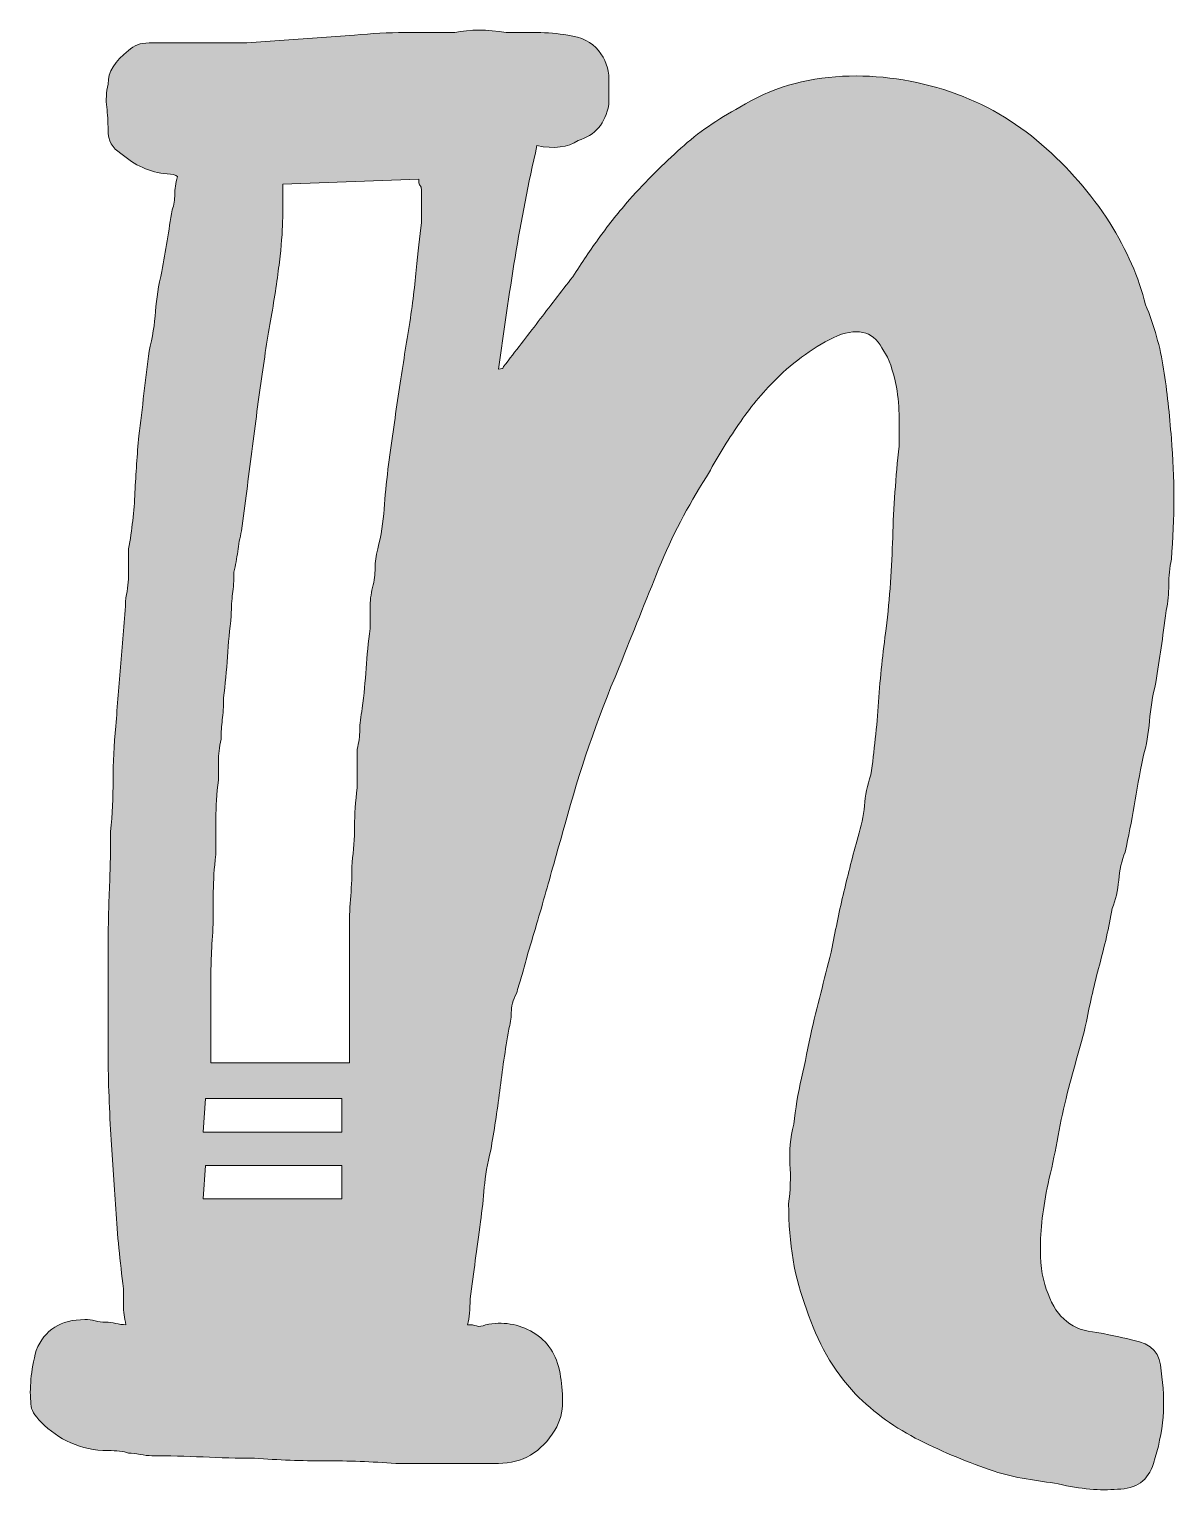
# Model space of a CAD drawing. Header units: inches. Extents: x 177 to 903, y -938 to -141.
# Drawn here: x 737.5 to 805.6, y -588.1 to -501.2 of the extents above; entities that cross this region are included whole.
import ezdxf

# ---------------------------------------------------------------- set-up
doc = ezdxf.new("R2010")
doc.units = ezdxf.units.IN
doc.header["$MEASUREMENT"] = 0
doc.layers.add('Layer 1', color=7, linetype='Continuous')

# ---------------------------------------------------------------- blocks, each defined once
blk = doc.blocks.new('block 3')
at = {"layer": 'Layer 1', "true_color": 0xffffff}
h = blk.add_hatch(color=7, dxfattribs=at)
h.dxf.hatch_style = 2
edge = h.paths.add_edge_path()
edge.add_spline(control_points=[(742.142, -504.422), (742.142, -503.709), (742.548, -503.047), (743.363, -502.435), (743.668, -502.13), (744.074, -501.977), (744.585, -501.977), (744.585, -501.977), (750.392, -501.977), (750.392, -501.977), (750.392, -501.977), (756.812, -501.519), (756.812, -501.519), (757.827, -501.418), (758.822, -501.365), (759.791, -501.365), (760.758, -501.365), (761.751, -501.365), (762.77, -501.365), (763.687, -501.163), (764.705, -501.163), (765.828, -501.365), (766.437, -501.365), (767.049, -501.365), (767.661, -501.365), (768.271, -501.365), (768.883, -501.418), (769.495, -501.519), (770.308, -501.622), (770.92, -501.926), (771.328, -502.435), (771.734, -502.946), (771.94, -503.506), (771.94, -504.115), (771.94, -504.115), (771.94, -505.644), (771.94, -505.644), (771.734, -506.767), (771.122, -507.477), (770.106, -507.784), (769.495, -508.192), (768.677, -508.295), (767.661, -508.089), (767.15, -510.331), (766.717, -512.547), (766.362, -514.736), (766.004, -516.929), (765.674, -519.145), (765.369, -521.384), (765.571, -521.384), (765.674, -521.334), (765.674, -521.231), (766.385, -520.314), (767.073, -519.424), (767.737, -518.556), (768.399, -517.692), (769.087, -516.8), (769.8, -515.884), (770.308, -515.068), (770.844, -514.277), (771.404, -513.514), (771.963, -512.751), (772.55, -512.013), (773.162, -511.298), (774.179, -510.179), (775.199, -509.159), (776.219, -508.243), (777.234, -507.326), (778.408, -506.51), (779.732, -505.797), (781.566, -504.677), (783.603, -504.067), (785.845, -503.964), (787.985, -503.863), (790.123, -504.168), (792.264, -504.881), (794.301, -505.593), (796.107, -506.638), (797.688, -508.014), (799.268, -509.389), (800.615, -510.942), (801.738, -512.673), (802.756, -514.305), (803.469, -515.936), (803.877, -517.564), (804.385, -518.785), (804.743, -520.061), (804.947, -521.384), (805.151, -522.709), (805.302, -524.084), (805.405, -525.509), (805.609, -527.854), (805.609, -530.247), (805.405, -532.692), (805.302, -533.203), (805.254, -533.712), (805.254, -534.22), (805.254, -534.731), (805.201, -535.24), (805.1, -535.749), (804.997, -536.565), (804.894, -537.303), (804.795, -537.965), (804.692, -538.627), (804.589, -539.315), (804.488, -540.028), (804.282, -540.844), (804.156, -541.609), (804.108, -542.32), (804.053, -543.033), (803.927, -543.747), (803.725, -544.458), (803.519, -545.478), (803.342, -546.445), (803.189, -547.362), (803.037, -548.279), (802.859, -549.195), (802.655, -550.112), (802.449, -550.625), (802.323, -551.182), (802.272, -551.794), (802.22, -552.406), (802.094, -552.967), (801.892, -553.474), (801.686, -554.597), (801.433, -555.717), (801.126, -556.836), (800.821, -557.959), (800.565, -559.08), (800.363, -560.198), (800.157, -561.016), (799.955, -561.779), (799.751, -562.49), (799.545, -563.205), (799.343, -563.968), (799.139, -564.784), (798.935, -565.6), (798.759, -566.441), (798.605, -567.305), (798.452, -568.171), (798.273, -569.012), (798.071, -569.826), (797.764, -571.254), (797.613, -572.576), (797.613, -573.8), (797.613, -574.818), (797.764, -575.682), (798.071, -576.397), (798.58, -577.822), (799.545, -578.586), (800.975, -578.689), (801.991, -578.893), (802.705, -579.044), (803.113, -579.147), (804.234, -579.351), (804.795, -579.961), (804.795, -580.981), (805.1, -582.816), (804.947, -584.649), (804.337, -586.483), (804.03, -587.501), (803.317, -588.012), (802.196, -588.012), (801.177, -588.111), (800.004, -588.012), (798.681, -587.705), (798.071, -587.602), (797.432, -587.501), (796.772, -587.4), (796.107, -587.297), (795.472, -587.143), (794.861, -586.941), (793.334, -586.43), (791.856, -585.819), (790.43, -585.108), (789.003, -584.393), (787.729, -583.476), (786.61, -582.358), (785.285, -580.928), (784.318, -579.248), (783.706, -577.314), (782.991, -575.48), (782.636, -573.394), (782.636, -571.048), (782.737, -570.234), (782.762, -569.443), (782.714, -568.68), (782.661, -567.915), (782.737, -567.128), (782.943, -566.311), (783.042, -565.394), (783.195, -564.477), (783.401, -563.56), (783.603, -562.644), (783.807, -561.676), (784.011, -560.657), (784.215, -559.843), (784.417, -559.029), (784.623, -558.211), (784.827, -557.398), (785.029, -556.584), (785.235, -555.768), (785.437, -554.647), (785.666, -553.552), (785.922, -552.482), (786.175, -551.411), (786.456, -550.318), (786.763, -549.195), (786.965, -548.585), (787.091, -547.974), (787.144, -547.362), (787.194, -546.752), (787.321, -546.14), (787.527, -545.528), (787.729, -544.103), (787.882, -542.652), (787.985, -541.174), (788.086, -539.698), (788.237, -538.247), (788.443, -536.817), (788.647, -534.984), (788.773, -533.177), (788.826, -531.393), (788.876, -529.611), (789.003, -527.801), (789.207, -525.968), (789.207, -525.459), (789.207, -524.9), (789.207, -524.288), (789.207, -523.676), (789.154, -523.064), (789.055, -522.454), (788.849, -521.437), (788.597, -520.722), (788.29, -520.314), (787.779, -519.195), (786.862, -518.888), (785.54, -519.397), (784.215, -520.009), (782.991, -520.875), (781.873, -521.996), (781.055, -522.812), (780.319, -523.703), (779.657, -524.67), (778.992, -525.64), (778.357, -526.683), (777.747, -527.801), (776.625, -529.536), (775.683, -531.344), (774.919, -533.228), (774.156, -535.114), (773.366, -537.074), (772.55, -539.111), (771.225, -542.269), (770.155, -545.375), (769.341, -548.432), (768.933, -549.86), (768.551, -551.209), (768.195, -552.482), (767.838, -553.756), (767.455, -555.055), (767.049, -556.378), (766.946, -556.786), (766.843, -557.168), (766.744, -557.524), (766.641, -557.883), (766.538, -558.211), (766.437, -558.518), (766.234, -558.926), (766.133, -559.309), (766.133, -559.664), (766.133, -560.022), (766.08, -560.352), (765.979, -560.657), (765.775, -561.88), (765.598, -563.102), (765.445, -564.324), (765.292, -565.547), (765.113, -566.72), (764.911, -567.839), (764.705, -568.657), (764.579, -569.393), (764.528, -570.055), (764.476, -570.72), (764.4, -571.407), (764.299, -572.118), (764.196, -572.936), (764.093, -573.699), (763.994, -574.41), (763.891, -575.125), (763.788, -575.886), (763.687, -576.702), (763.687, -577.314), (763.635, -577.822), (763.534, -578.23), (763.738, -578.23), (763.916, -578.254), (764.07, -578.308), (764.223, -578.357), (764.4, -578.331), (764.604, -578.23), (765.622, -578.024), (766.566, -578.178), (767.432, -578.689), (768.296, -579.198), (768.83, -580.011), (769.036, -581.134), (769.137, -581.643), (769.19, -582.204), (769.19, -582.816), (769.19, -583.426), (769.036, -583.985), (768.731, -584.496), (767.914, -585.819), (766.795, -586.483), (765.369, -586.483), (765.369, -586.483), (759.255, -586.483), (759.255, -586.483), (757.827, -586.38), (756.429, -586.33), (755.054, -586.33), (753.679, -586.33), (752.276, -586.277), (750.851, -586.176), (749.831, -586.176), (748.811, -586.151), (747.796, -586.1), (746.776, -586.048), (745.756, -586.025), (744.738, -586.025), (744.533, -586.025), (744.303, -585.997), (744.051, -585.947), (743.795, -585.894), (743.565, -585.871), (743.363, -585.871), (743.058, -585.768), (742.649, -585.718), (742.142, -585.718), (741.324, -585.718), (740.586, -585.566), (739.926, -585.259), (739.261, -584.954), (738.677, -584.547), (738.168, -584.038), (737.76, -583.63), (737.556, -583.274), (737.556, -582.967), (737.453, -582.051), (737.556, -580.981), (737.863, -579.759), (738.37, -578.537), (739.337, -577.925), (740.765, -577.925), (740.969, -577.925), (741.171, -577.949), (741.376, -578.001), (741.58, -578.052), (741.782, -578.079), (741.988, -578.079), (742.19, -578.079), (742.394, -578.102), (742.6, -578.155), (742.802, -578.205), (743.006, -578.23), (743.21, -578.23), (743.107, -577.822), (743.058, -577.44), (743.058, -577.084), (743.058, -576.727), (743.058, -576.397), (743.058, -576.092), (742.853, -574.462), (742.699, -572.881), (742.6, -571.355), (742.497, -569.826), (742.394, -568.247), (742.293, -566.617), (742.19, -564.885), (742.142, -563.154), (742.142, -561.422), (742.142, -559.689), (742.142, -557.959), (742.142, -556.226), (742.142, -555.003), (742.165, -553.781), (742.217, -552.557), (742.268, -551.336), (742.293, -550.112), (742.293, -548.89), (742.394, -547.873), (742.447, -546.853), (742.447, -545.833), (742.447, -544.817), (742.497, -543.747), (742.6, -542.625), (742.699, -541.403), (742.802, -540.156), (742.905, -538.882), (743.006, -537.608), (743.107, -536.31), (743.21, -534.984), (743.311, -534.475), (743.363, -533.991), (743.363, -533.533), (743.363, -533.075), (743.363, -532.593), (743.363, -532.08), (743.565, -530.961), (743.694, -529.841), (743.746, -528.72), (743.795, -527.599), (743.872, -526.479), (743.975, -525.358), (744.074, -524.542), (744.177, -523.703), (744.28, -522.835), (744.381, -521.971), (744.484, -521.132), (744.585, -520.314), (744.789, -519.5), (744.915, -518.71), (744.968, -517.946), (745.018, -517.181), (745.144, -516.394), (745.35, -515.577), (745.449, -514.965), (745.552, -514.355), (745.655, -513.743), (745.756, -513.131), (745.859, -512.522), (745.962, -511.91), (746.061, -511.605), (746.114, -511.298), (746.114, -510.993), (746.114, -510.686), (746.164, -510.331), (746.267, -509.923), (746.164, -509.822), (745.962, -509.769), (745.655, -509.769), (744.636, -509.67), (743.719, -509.262), (742.905, -508.548), (742.394, -508.243), (742.142, -507.784), (742.142, -507.173), (742.142, -506.664), (742.114, -506.205), (742.064, -505.797), (742.012, -505.391), (742.039, -504.933), (742.142, -504.422)], knot_values=[0, 0, 0, 0, 1, 1, 1, 2, 2, 2, 3, 3, 3, 4, 4, 4, 5, 5, 5, 6, 6, 6, 7, 7, 7, 8, 8, 8, 9, 9, 9, 10, 10, 10, 11, 11, 11, 12, 12, 12, 13, 13, 13, 14, 14, 14, 15, 15, 15, 16, 16, 16, 17, 17, 17, 18, 18, 18, 19, 19, 19, 20, 20, 20, 21, 21, 21, 22, 22, 22, 23, 23, 23, 24, 24, 24, 25, 25, 25, 26, 26, 26, 27, 27, 27, 28, 28, 28, 29, 29, 29, 30, 30, 30, 31, 31, 31, 32, 32, 32, 33, 33, 33, 34, 34, 34, 35, 35, 35, 36, 36, 36, 37, 37, 37, 38, 38, 38, 39, 39, 39, 40, 40, 40, 41, 41, 41, 42, 42, 42, 43, 43, 43, 44, 44, 44, 45, 45, 45, 46, 46, 46, 47, 47, 47, 48, 48, 48, 49, 49, 49, 50, 50, 50, 51, 51, 51, 52, 52, 52, 53, 53, 53, 54, 54, 54, 55, 55, 55, 56, 56, 56, 57, 57, 57, 58, 58, 58, 59, 59, 59, 60, 60, 60, 61, 61, 61, 62, 62, 62, 63, 63, 63, 64, 64, 64, 65, 65, 65, 66, 66, 66, 67, 67, 67, 68, 68, 68, 69, 69, 69, 70, 70, 70, 71, 71, 71, 72, 72, 72, 73, 73, 73, 74, 74, 74, 75, 75, 75, 76, 76, 76, 77, 77, 77, 78, 78, 78, 79, 79, 79, 80, 80, 80, 81, 81, 81, 82, 82, 82, 83, 83, 83, 84, 84, 84, 85, 85, 85, 86, 86, 86, 87, 87, 87, 88, 88, 88, 89, 89, 89, 90, 90, 90, 91, 91, 91, 92, 92, 92, 93, 93, 93, 94, 94, 94, 95, 95, 95, 96, 96, 96, 97, 97, 97, 98, 98, 98, 99, 99, 99, 100, 100, 100, 101, 101, 101, 102, 102, 102, 103, 103, 103, 104, 104, 104, 105, 105, 105, 106, 106, 106, 107, 107, 107, 108, 108, 108, 109, 109, 109, 110, 110, 110, 111, 111, 111, 112, 112, 112, 113, 113, 113, 114, 114, 114, 115, 115, 115, 116, 116, 116, 117, 117, 117, 118, 118, 118, 119, 119, 119, 120, 120, 120, 121, 121, 121, 122, 122, 122, 123, 123, 123, 124, 124, 124, 125, 125, 125, 126, 126, 126, 127, 127, 127, 128, 128, 128, 129, 129, 129, 130, 130, 130, 131, 131, 131, 132, 132, 132, 133, 133, 133, 134, 134, 134, 135, 135, 135, 136, 136, 136, 137, 137, 137, 138, 138, 138, 139, 139, 139, 140, 140, 140, 141, 141, 141, 142, 142, 142, 143, 143, 143, 144, 144, 144, 145, 145, 145, 146, 146, 146, 147, 147, 147, 148, 148, 148, 149, 149, 149, 150, 150, 150, 151, 151, 151, 151], degree=3, periodic=1)
h.paths.add_polyline_path([(747.796, -566.769), (756.046, -566.769), (756.046, -564.784), (747.947, -564.784)])
h.paths.add_polyline_path([(747.796, -570.743), (756.046, -570.743), (756.046, -568.756), (747.947, -568.756)])
edge = h.paths.add_edge_path()
edge.add_spline(control_points=[(748.405, -554.391), (748.303, -555.717), (748.254, -556.863), (748.254, -557.831), (748.254, -558.8), (748.254, -559.641), (748.254, -560.352), (748.254, -560.352), (748.254, -562.644), (748.254, -562.644), (748.254, -562.644), (756.505, -562.644), (756.505, -562.644), (756.505, -562.644), (756.505, -554.544), (756.505, -554.544), (756.505, -553.933), (756.53, -553.323), (756.582, -552.711), (756.631, -552.099), (756.658, -551.439), (756.658, -550.724), (756.759, -550.013), (756.812, -549.298), (756.812, -548.585), (756.812, -547.873), (756.86, -547.109), (756.963, -546.292), (756.963, -546.292), (756.963, -544), (756.963, -544), (757.064, -543.594), (757.117, -543.213), (757.117, -542.854), (757.117, -542.498), (757.167, -542.067), (757.27, -541.554), (757.369, -540.741), (757.447, -539.95), (757.499, -539.187), (757.55, -538.424), (757.625, -537.635), (757.728, -536.817), (757.728, -536.411), (757.728, -536.003), (757.728, -535.596), (757.728, -535.19), (757.779, -534.782), (757.88, -534.374), (757.981, -533.968), (758.033, -533.585), (758.033, -533.228), (758.033, -532.871), (758.084, -532.49), (758.187, -532.08), (758.389, -531.266), (758.515, -530.476), (758.567, -529.712), (758.618, -528.949), (758.696, -528.161), (758.797, -527.343), (759.001, -525.816), (759.203, -524.363), (759.408, -522.988), (759.612, -521.613), (759.814, -520.314), (760.02, -519.092), (760.222, -517.77), (760.376, -516.571), (760.479, -515.501), (760.58, -514.431), (760.681, -513.491), (760.784, -512.673), (760.784, -512.673), (760.784, -510.686), (760.784, -510.686), (760.784, -510.587), (760.758, -510.511), (760.708, -510.457), (760.655, -510.408), (760.632, -510.331), (760.632, -510.228), (760.632, -510.228), (760.632, -510.076), (760.632, -510.076), (760.632, -510.076), (752.533, -510.381), (752.533, -510.381), (752.533, -510.381), (752.533, -510.993), (752.533, -510.993), (752.533, -510.993), (752.533, -512.368), (752.533, -512.368), (752.533, -512.98), (752.48, -513.743), (752.379, -514.66), (752.276, -515.577), (752.123, -516.647), (751.921, -517.869), (751.715, -518.991), (751.513, -520.263), (751.309, -521.689), (751.105, -523.117), (750.901, -524.645), (750.699, -526.275), (750.596, -527.09), (750.493, -527.879), (750.392, -528.642), (750.289, -529.408), (750.187, -530.196), (750.087, -531.012), (749.985, -531.42), (749.909, -531.828), (749.858, -532.234), (749.806, -532.641), (749.728, -533.051), (749.629, -533.457), (749.629, -533.968), (749.602, -534.399), (749.551, -534.755), (749.499, -535.114), (749.476, -535.545), (749.476, -536.054), (749.373, -536.87), (749.297, -537.685), (749.246, -538.499), (749.194, -539.315), (749.118, -540.131), (749.017, -540.945), (749.017, -541.455), (748.992, -541.887), (748.942, -542.244), (748.889, -542.601), (748.864, -542.984), (748.864, -543.39), (748.763, -543.901), (748.712, -544.332), (748.712, -544.687), (748.712, -545.047), (748.712, -545.427), (748.712, -545.833), (748.609, -546.651), (748.559, -547.414), (748.559, -548.127), (748.559, -548.84), (748.559, -549.555), (748.559, -550.266), (748.456, -551.083), (748.405, -551.819), (748.405, -552.482), (748.405, -553.146), (748.405, -553.781), (748.405, -554.391)], knot_values=[0, 0, 0, 0, 1, 1, 1, 2, 2, 2, 3, 3, 3, 4, 4, 4, 5, 5, 5, 6, 6, 6, 7, 7, 7, 8, 8, 8, 9, 9, 9, 10, 10, 10, 11, 11, 11, 12, 12, 12, 13, 13, 13, 14, 14, 14, 15, 15, 15, 16, 16, 16, 17, 17, 17, 18, 18, 18, 19, 19, 19, 20, 20, 20, 21, 21, 21, 22, 22, 22, 23, 23, 23, 24, 24, 24, 25, 25, 25, 26, 26, 26, 27, 27, 27, 28, 28, 28, 29, 29, 29, 30, 30, 30, 31, 31, 31, 32, 32, 32, 33, 33, 33, 34, 34, 34, 35, 35, 35, 36, 36, 36, 37, 37, 37, 38, 38, 38, 39, 39, 39, 40, 40, 40, 41, 41, 41, 42, 42, 42, 43, 43, 43, 44, 44, 44, 45, 45, 45, 46, 46, 46, 47, 47, 47, 48, 48, 48, 49, 49, 49, 50, 50, 50, 51, 51, 51, 51], degree=3, periodic=1)
at = {"layer": 'Layer 1', "lineweight": 0}
for points in [[(747.796, -566.769), (756.046, -566.769), (756.046, -564.784), (747.947, -564.784), (747.796, -566.769)], [(747.796, -570.743), (756.046, -570.743), (756.046, -568.756), (747.947, -568.756), (747.796, -570.743)]]:
    blk.add_lwpolyline(points, dxfattribs=at)
for points, knots in [([(742.142, -504.422), (742.142, -503.709), (742.548, -503.047), (743.363, -502.435), (743.668, -502.13), (744.074, -501.977), (744.585, -501.977), (744.585, -501.977), (750.392, -501.977), (750.392, -501.977), (750.392, -501.977), (756.812, -501.519), (756.812, -501.519), (757.827, -501.418), (758.822, -501.365), (759.791, -501.365), (760.758, -501.365), (761.751, -501.365), (762.77, -501.365), (763.687, -501.163), (764.705, -501.163), (765.828, -501.365), (766.437, -501.365), (767.049, -501.365), (767.661, -501.365), (768.271, -501.365), (768.883, -501.418), (769.495, -501.519), (770.308, -501.622), (770.92, -501.926), (771.328, -502.435), (771.734, -502.946), (771.94, -503.506), (771.94, -504.115), (771.94, -504.115), (771.94, -505.644), (771.94, -505.644), (771.734, -506.767), (771.122, -507.477), (770.106, -507.784), (769.495, -508.192), (768.677, -508.295), (767.661, -508.089), (767.15, -510.331), (766.717, -512.547), (766.362, -514.736), (766.004, -516.929), (765.674, -519.145), (765.369, -521.384), (765.571, -521.384), (765.674, -521.334), (765.674, -521.231), (766.385, -520.314), (767.073, -519.424), (767.737, -518.556), (768.399, -517.692), (769.087, -516.8), (769.8, -515.884), (770.308, -515.068), (770.844, -514.277), (771.404, -513.514), (771.963, -512.751), (772.55, -512.013), (773.162, -511.298), (774.179, -510.179), (775.199, -509.159), (776.219, -508.243), (777.234, -507.326), (778.408, -506.51), (779.732, -505.797), (781.566, -504.677), (783.603, -504.067), (785.845, -503.964), (787.985, -503.863), (790.123, -504.168), (792.264, -504.881), (794.301, -505.593), (796.107, -506.638), (797.688, -508.014), (799.268, -509.389), (800.615, -510.942), (801.738, -512.673), (802.756, -514.305), (803.469, -515.936), (803.877, -517.564), (804.385, -518.785), (804.743, -520.061), (804.947, -521.384), (805.151, -522.709), (805.302, -524.084), (805.405, -525.509), (805.609, -527.854), (805.609, -530.247), (805.405, -532.692), (805.302, -533.203), (805.254, -533.712), (805.254, -534.22), (805.254, -534.731), (805.201, -535.24), (805.1, -535.749), (804.997, -536.565), (804.894, -537.303), (804.795, -537.965), (804.692, -538.627), (804.589, -539.315), (804.488, -540.028), (804.282, -540.844), (804.156, -541.609), (804.108, -542.32), (804.053, -543.033), (803.927, -543.747), (803.725, -544.458), (803.519, -545.478), (803.342, -546.445), (803.189, -547.362), (803.037, -548.279), (802.859, -549.195), (802.655, -550.112), (802.449, -550.625), (802.323, -551.182), (802.272, -551.794), (802.22, -552.406), (802.094, -552.967), (801.892, -553.474), (801.686, -554.597), (801.433, -555.717), (801.126, -556.836), (800.821, -557.959), (800.565, -559.08), (800.363, -560.198), (800.157, -561.016), (799.955, -561.779), (799.751, -562.49), (799.545, -563.205), (799.343, -563.968), (799.139, -564.784), (798.935, -565.6), (798.759, -566.441), (798.605, -567.305), (798.452, -568.171), (798.273, -569.012), (798.071, -569.826), (797.764, -571.254), (797.613, -572.576), (797.613, -573.8), (797.613, -574.818), (797.764, -575.682), (798.071, -576.397), (798.58, -577.822), (799.545, -578.586), (800.975, -578.689), (801.991, -578.893), (802.705, -579.044), (803.113, -579.147), (804.234, -579.351), (804.795, -579.961), (804.795, -580.981), (805.1, -582.816), (804.947, -584.649), (804.337, -586.483), (804.03, -587.501), (803.317, -588.012), (802.196, -588.012), (801.177, -588.111), (800.004, -588.012), (798.681, -587.705), (798.071, -587.602), (797.432, -587.501), (796.772, -587.4), (796.107, -587.297), (795.472, -587.143), (794.861, -586.941), (793.334, -586.43), (791.856, -585.819), (790.43, -585.108), (789.003, -584.393), (787.729, -583.476), (786.61, -582.358), (785.285, -580.928), (784.318, -579.248), (783.706, -577.314), (782.991, -575.48), (782.636, -573.394), (782.636, -571.048), (782.737, -570.234), (782.762, -569.443), (782.714, -568.68), (782.661, -567.915), (782.737, -567.128), (782.943, -566.311), (783.042, -565.394), (783.195, -564.477), (783.401, -563.56), (783.603, -562.644), (783.807, -561.676), (784.011, -560.657), (784.215, -559.843), (784.417, -559.029), (784.623, -558.211), (784.827, -557.398), (785.029, -556.584), (785.235, -555.768), (785.437, -554.647), (785.666, -553.552), (785.922, -552.482), (786.175, -551.411), (786.456, -550.318), (786.763, -549.195), (786.965, -548.585), (787.091, -547.974), (787.144, -547.362), (787.194, -546.752), (787.321, -546.14), (787.527, -545.528), (787.729, -544.103), (787.882, -542.652), (787.985, -541.174), (788.086, -539.698), (788.237, -538.247), (788.443, -536.817), (788.647, -534.984), (788.773, -533.177), (788.826, -531.393), (788.876, -529.611), (789.003, -527.801), (789.207, -525.968), (789.207, -525.459), (789.207, -524.9), (789.207, -524.288), (789.207, -523.676), (789.154, -523.064), (789.055, -522.454), (788.849, -521.437), (788.597, -520.722), (788.29, -520.314), (787.779, -519.195), (786.862, -518.888), (785.54, -519.397), (784.215, -520.009), (782.991, -520.875), (781.873, -521.996), (781.055, -522.812), (780.319, -523.703), (779.657, -524.67), (778.992, -525.64), (778.357, -526.683), (777.747, -527.801), (776.625, -529.536), (775.683, -531.344), (774.919, -533.228), (774.156, -535.114), (773.366, -537.074), (772.55, -539.111), (771.225, -542.269), (770.155, -545.375), (769.341, -548.432), (768.933, -549.86), (768.551, -551.209), (768.195, -552.482), (767.838, -553.756), (767.455, -555.055), (767.049, -556.378), (766.946, -556.786), (766.843, -557.168), (766.744, -557.524), (766.641, -557.883), (766.538, -558.211), (766.437, -558.518), (766.234, -558.926), (766.133, -559.309), (766.133, -559.664), (766.133, -560.022), (766.08, -560.352), (765.979, -560.657), (765.775, -561.88), (765.598, -563.102), (765.445, -564.324), (765.292, -565.547), (765.113, -566.72), (764.911, -567.839), (764.705, -568.657), (764.579, -569.393), (764.528, -570.055), (764.476, -570.72), (764.4, -571.407), (764.299, -572.118), (764.196, -572.936), (764.093, -573.699), (763.994, -574.41), (763.891, -575.125), (763.788, -575.886), (763.687, -576.702), (763.687, -577.314), (763.635, -577.822), (763.534, -578.23), (763.738, -578.23), (763.916, -578.254), (764.07, -578.308), (764.223, -578.357), (764.4, -578.331), (764.604, -578.23), (765.622, -578.024), (766.566, -578.178), (767.432, -578.689), (768.296, -579.198), (768.83, -580.011), (769.036, -581.134), (769.137, -581.643), (769.19, -582.204), (769.19, -582.816), (769.19, -583.426), (769.036, -583.985), (768.731, -584.496), (767.914, -585.819), (766.795, -586.483), (765.369, -586.483), (765.369, -586.483), (759.255, -586.483), (759.255, -586.483), (757.827, -586.38), (756.429, -586.33), (755.054, -586.33), (753.679, -586.33), (752.276, -586.277), (750.851, -586.176), (749.831, -586.176), (748.811, -586.151), (747.796, -586.1), (746.776, -586.048), (745.756, -586.025), (744.738, -586.025), (744.533, -586.025), (744.303, -585.997), (744.051, -585.947), (743.795, -585.894), (743.565, -585.871), (743.363, -585.871), (743.058, -585.768), (742.649, -585.718), (742.142, -585.718), (741.324, -585.718), (740.586, -585.566), (739.926, -585.259), (739.261, -584.954), (738.677, -584.547), (738.168, -584.038), (737.76, -583.63), (737.556, -583.274), (737.556, -582.967), (737.453, -582.051), (737.556, -580.981), (737.863, -579.759), (738.37, -578.537), (739.337, -577.925), (740.765, -577.925), (740.969, -577.925), (741.171, -577.949), (741.376, -578.001), (741.58, -578.052), (741.782, -578.079), (741.988, -578.079), (742.19, -578.079), (742.394, -578.102), (742.6, -578.155), (742.802, -578.205), (743.006, -578.23), (743.21, -578.23), (743.107, -577.822), (743.058, -577.44), (743.058, -577.084), (743.058, -576.727), (743.058, -576.397), (743.058, -576.092), (742.853, -574.462), (742.699, -572.881), (742.6, -571.355), (742.497, -569.826), (742.394, -568.247), (742.293, -566.617), (742.19, -564.885), (742.142, -563.154), (742.142, -561.422), (742.142, -559.689), (742.142, -557.959), (742.142, -556.226), (742.142, -555.003), (742.165, -553.781), (742.217, -552.557), (742.268, -551.336), (742.293, -550.112), (742.293, -548.89), (742.394, -547.873), (742.447, -546.853), (742.447, -545.833), (742.447, -544.817), (742.497, -543.747), (742.6, -542.625), (742.699, -541.403), (742.802, -540.156), (742.905, -538.882), (743.006, -537.608), (743.107, -536.31), (743.21, -534.984), (743.311, -534.475), (743.363, -533.991), (743.363, -533.533), (743.363, -533.075), (743.363, -532.593), (743.363, -532.08), (743.565, -530.961), (743.694, -529.841), (743.746, -528.72), (743.795, -527.599), (743.872, -526.479), (743.975, -525.358), (744.074, -524.542), (744.177, -523.703), (744.28, -522.835), (744.381, -521.971), (744.484, -521.132), (744.585, -520.314), (744.789, -519.5), (744.915, -518.71), (744.968, -517.946), (745.018, -517.181), (745.144, -516.394), (745.35, -515.577), (745.449, -514.965), (745.552, -514.355), (745.655, -513.743), (745.756, -513.131), (745.859, -512.522), (745.962, -511.91), (746.061, -511.605), (746.114, -511.298), (746.114, -510.993), (746.114, -510.686), (746.164, -510.331), (746.267, -509.923), (746.164, -509.822), (745.962, -509.769), (745.655, -509.769), (744.636, -509.67), (743.719, -509.262), (742.905, -508.548), (742.394, -508.243), (742.142, -507.784), (742.142, -507.173), (742.142, -506.664), (742.114, -506.205), (742.064, -505.797), (742.012, -505.391), (742.039, -504.933), (742.142, -504.422)], [0, 0, 0, 0, 1, 1, 1, 2, 2, 2, 3, 3, 3, 4, 4, 4, 5, 5, 5, 6, 6, 6, 7, 7, 7, 8, 8, 8, 9, 9, 9, 10, 10, 10, 11, 11, 11, 12, 12, 12, 13, 13, 13, 14, 14, 14, 15, 15, 15, 16, 16, 16, 17, 17, 17, 18, 18, 18, 19, 19, 19, 20, 20, 20, 21, 21, 21, 22, 22, 22, 23, 23, 23, 24, 24, 24, 25, 25, 25, 26, 26, 26, 27, 27, 27, 28, 28, 28, 29, 29, 29, 30, 30, 30, 31, 31, 31, 32, 32, 32, 33, 33, 33, 34, 34, 34, 35, 35, 35, 36, 36, 36, 37, 37, 37, 38, 38, 38, 39, 39, 39, 40, 40, 40, 41, 41, 41, 42, 42, 42, 43, 43, 43, 44, 44, 44, 45, 45, 45, 46, 46, 46, 47, 47, 47, 48, 48, 48, 49, 49, 49, 50, 50, 50, 51, 51, 51, 52, 52, 52, 53, 53, 53, 54, 54, 54, 55, 55, 55, 56, 56, 56, 57, 57, 57, 58, 58, 58, 59, 59, 59, 60, 60, 60, 61, 61, 61, 62, 62, 62, 63, 63, 63, 64, 64, 64, 65, 65, 65, 66, 66, 66, 67, 67, 67, 68, 68, 68, 69, 69, 69, 70, 70, 70, 71, 71, 71, 72, 72, 72, 73, 73, 73, 74, 74, 74, 75, 75, 75, 76, 76, 76, 77, 77, 77, 78, 78, 78, 79, 79, 79, 80, 80, 80, 81, 81, 81, 82, 82, 82, 83, 83, 83, 84, 84, 84, 85, 85, 85, 86, 86, 86, 87, 87, 87, 88, 88, 88, 89, 89, 89, 90, 90, 90, 91, 91, 91, 92, 92, 92, 93, 93, 93, 94, 94, 94, 95, 95, 95, 96, 96, 96, 97, 97, 97, 98, 98, 98, 99, 99, 99, 100, 100, 100, 101, 101, 101, 102, 102, 102, 103, 103, 103, 104, 104, 104, 105, 105, 105, 106, 106, 106, 107, 107, 107, 108, 108, 108, 109, 109, 109, 110, 110, 110, 111, 111, 111, 112, 112, 112, 113, 113, 113, 114, 114, 114, 115, 115, 115, 116, 116, 116, 117, 117, 117, 118, 118, 118, 119, 119, 119, 120, 120, 120, 121, 121, 121, 122, 122, 122, 123, 123, 123, 124, 124, 124, 125, 125, 125, 126, 126, 126, 127, 127, 127, 128, 128, 128, 129, 129, 129, 130, 130, 130, 131, 131, 131, 132, 132, 132, 133, 133, 133, 134, 134, 134, 135, 135, 135, 136, 136, 136, 137, 137, 137, 138, 138, 138, 139, 139, 139, 140, 140, 140, 141, 141, 141, 142, 142, 142, 143, 143, 143, 144, 144, 144, 145, 145, 145, 146, 146, 146, 147, 147, 147, 148, 148, 148, 149, 149, 149, 150, 150, 150, 151, 151, 151, 151]), ([(748.405, -554.391), (748.303, -555.717), (748.254, -556.863), (748.254, -557.831), (748.254, -558.8), (748.254, -559.641), (748.254, -560.352), (748.254, -560.352), (748.254, -562.644), (748.254, -562.644), (748.254, -562.644), (756.505, -562.644), (756.505, -562.644), (756.505, -562.644), (756.505, -554.544), (756.505, -554.544), (756.505, -553.933), (756.53, -553.323), (756.582, -552.711), (756.631, -552.099), (756.658, -551.439), (756.658, -550.724), (756.759, -550.013), (756.812, -549.298), (756.812, -548.585), (756.812, -547.873), (756.86, -547.109), (756.963, -546.292), (756.963, -546.292), (756.963, -544), (756.963, -544), (757.064, -543.594), (757.117, -543.213), (757.117, -542.854), (757.117, -542.498), (757.167, -542.067), (757.27, -541.554), (757.369, -540.741), (757.447, -539.95), (757.499, -539.187), (757.55, -538.424), (757.625, -537.635), (757.728, -536.817), (757.728, -536.411), (757.728, -536.003), (757.728, -535.596), (757.728, -535.19), (757.779, -534.782), (757.88, -534.374), (757.981, -533.968), (758.033, -533.585), (758.033, -533.228), (758.033, -532.871), (758.084, -532.49), (758.187, -532.08), (758.389, -531.266), (758.515, -530.476), (758.567, -529.712), (758.618, -528.949), (758.696, -528.161), (758.797, -527.343), (759.001, -525.816), (759.203, -524.363), (759.408, -522.988), (759.612, -521.613), (759.814, -520.314), (760.02, -519.092), (760.222, -517.77), (760.376, -516.571), (760.479, -515.501), (760.58, -514.431), (760.681, -513.491), (760.784, -512.673), (760.784, -512.673), (760.784, -510.686), (760.784, -510.686), (760.784, -510.587), (760.758, -510.511), (760.708, -510.457), (760.655, -510.408), (760.632, -510.331), (760.632, -510.228), (760.632, -510.228), (760.632, -510.076), (760.632, -510.076), (760.632, -510.076), (752.533, -510.381), (752.533, -510.381), (752.533, -510.381), (752.533, -510.993), (752.533, -510.993), (752.533, -510.993), (752.533, -512.368), (752.533, -512.368), (752.533, -512.98), (752.48, -513.743), (752.379, -514.66), (752.276, -515.577), (752.123, -516.647), (751.921, -517.869), (751.715, -518.991), (751.513, -520.263), (751.309, -521.689), (751.105, -523.117), (750.901, -524.645), (750.699, -526.275), (750.596, -527.09), (750.493, -527.879), (750.392, -528.642), (750.289, -529.408), (750.187, -530.196), (750.087, -531.012), (749.985, -531.42), (749.909, -531.828), (749.858, -532.234), (749.806, -532.641), (749.728, -533.051), (749.629, -533.457), (749.629, -533.968), (749.602, -534.399), (749.551, -534.755), (749.499, -535.114), (749.476, -535.545), (749.476, -536.054), (749.373, -536.87), (749.297, -537.685), (749.246, -538.499), (749.194, -539.315), (749.118, -540.131), (749.017, -540.945), (749.017, -541.455), (748.992, -541.887), (748.942, -542.244), (748.889, -542.601), (748.864, -542.984), (748.864, -543.39), (748.763, -543.901), (748.712, -544.332), (748.712, -544.687), (748.712, -545.047), (748.712, -545.427), (748.712, -545.833), (748.609, -546.651), (748.559, -547.414), (748.559, -548.127), (748.559, -548.84), (748.559, -549.555), (748.559, -550.266), (748.456, -551.083), (748.405, -551.819), (748.405, -552.482), (748.405, -553.146), (748.405, -553.781), (748.405, -554.391)], [0, 0, 0, 0, 1, 1, 1, 2, 2, 2, 3, 3, 3, 4, 4, 4, 5, 5, 5, 6, 6, 6, 7, 7, 7, 8, 8, 8, 9, 9, 9, 10, 10, 10, 11, 11, 11, 12, 12, 12, 13, 13, 13, 14, 14, 14, 15, 15, 15, 16, 16, 16, 17, 17, 17, 18, 18, 18, 19, 19, 19, 20, 20, 20, 21, 21, 21, 22, 22, 22, 23, 23, 23, 24, 24, 24, 25, 25, 25, 26, 26, 26, 27, 27, 27, 28, 28, 28, 29, 29, 29, 30, 30, 30, 31, 31, 31, 32, 32, 32, 33, 33, 33, 34, 34, 34, 35, 35, 35, 36, 36, 36, 37, 37, 37, 38, 38, 38, 39, 39, 39, 40, 40, 40, 41, 41, 41, 42, 42, 42, 43, 43, 43, 44, 44, 44, 45, 45, 45, 46, 46, 46, 47, 47, 47, 48, 48, 48, 49, 49, 49, 50, 50, 50, 51, 51, 51, 51])]:
    blk.add_open_spline(points, degree=3, knots=knots, dxfattribs=at)
blk = doc.blocks.new('block 2')
at = {"layer": 'Layer 1'}
blk.add_blockref('block 3', (0, 0), dxfattribs=at)

msp = doc.modelspace()

# ---------------------------------------------------------------- block references
at = {"layer": 'Layer 1'}
msp.add_blockref('block 2', (0, 0), dxfattribs=at)

doc.saveas('drawing.dxf')
